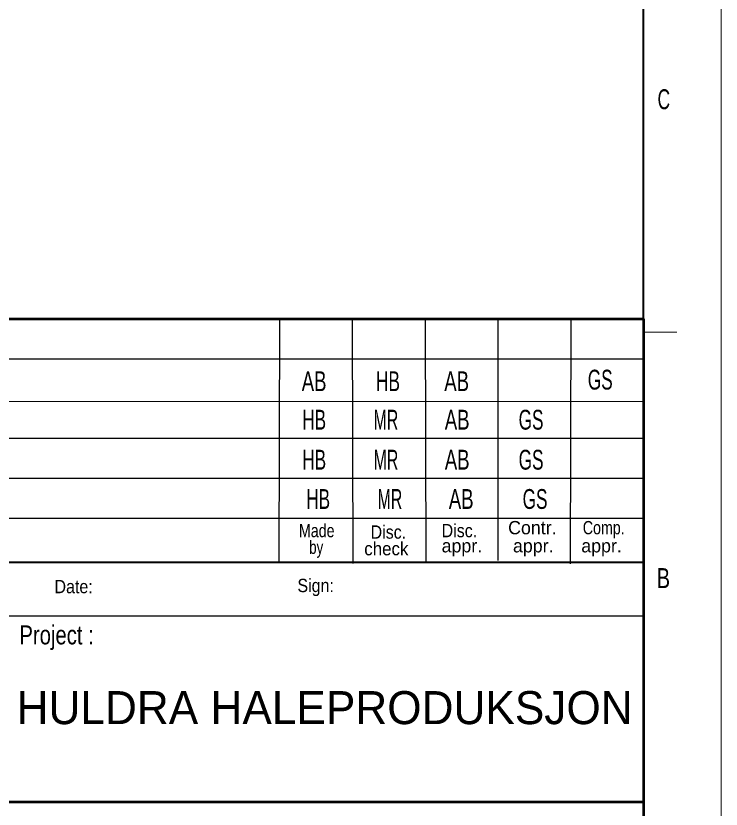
# Model space of a CAD drawing. Header units: millimetres. Extents: x 0 to 841, y 0 to 594.
# Drawn here: x 734.2 to 841, y 83.1 to 203.2 of the extents above; entities that cross this region are included whole.
import ezdxf
from ezdxf.enums import TextEntityAlignment as Align

# ---------------------------------------------------------------- set-up
doc = ezdxf.new("R2010")
doc.units = ezdxf.units.MM
doc.header["$LTSCALE"] = 1.5
doc.layers.add('1', color=7, linetype='Continuous', lineweight=13)
doc.layers.add('9', color=7, linetype='Continuous', lineweight=13)
doc.layers.add('2', color=7, linetype='Continuous')

msp = doc.modelspace()

# ---------------------------------------------------------------- linework, layer by layer
at = {"layer": '1', "lineweight": 25}
for p, q in [((774.133, 157.37), (774.071, 120.491)), ((774.133, 157.37), (774.071, 120.491)), ((785.159, 157.37), (785.244, 120.307)), ((785.159, 157.37), (785.244, 120.307)), ((796.185, 157.37), (796.291, 120.455)), ((796.185, 157.37), (796.291, 120.455)), ((807.211, 157.37), (807.222, 120.786)), ((807.211, 157.37), (807.222, 120.786)), ((818.237, 157.37), (818.154, 120.289)), ((818.237, 157.37), (818.154, 120.289)), ((648.825, 151.274), (829.269, 151.274)), ((648.825, 151.274), (829.269, 151.274)), ((648.827, 144.949), (829.268, 144.852)), ((648.827, 144.949), (829.268, 144.852)), ((648.828, 139.29), (829.27, 139.285)), ((648.828, 139.29), (829.27, 139.285)), ((648.817, 133.231), (829.275, 133.231)), ((648.817, 133.231), (829.275, 133.231)), ((648.813, 127.167), (829.263, 127.167)), ((648.813, 127.167), (829.263, 127.167)), ((648.723, 112.418), (829.276, 112.418)), ((648.723, 112.418), (829.276, 112.418))]:
    msp.add_line(p, q, dxfattribs=at)
at = {"layer": '1', "lineweight": 35}
for p, q in [((829.263, 157.37), (829.263, 83.348)), ((829.257, 120.491), (648.808, 120.475)), ((829.257, 120.491), (648.808, 120.475))]:
    msp.add_line(p, q, dxfattribs=at)
at = {"layer": '1', "lineweight": 53}
msp.add_line((829.263, 157.37), (829.263, 83.348), dxfattribs=at)
at = {"layer": '1'}
msp.add_line((834.275, 155.357), (829.263, 155.357), dxfattribs=at)
msp.add_line((834.275, 155.357), (829.263, 155.357), dxfattribs=at)
at = {"layer": '1', "lineweight": 35}
for points in [[(829.263, 112.014), (829.263, 582.228), (10.333, 582.228), (10.333, 10.382)], [(829.263, 112.014), (829.263, 582.228), (10.333, 582.228), (10.333, 10.382)], [(648.784, 84.124), (648.838, 157.37), (829.263, 157.37)]]:
    msp.add_lwpolyline(points, dxfattribs=at)
at = {"layer": '1', "lineweight": 53}
msp.add_lwpolyline([(648.784, 84.124), (648.838, 157.37), (829.263, 157.37)], dxfattribs=at)
at = {"layer": '1', "lineweight": 35}
msp.add_lwpolyline([(648.81, 84.229), (829.271, 84.229), (829.271, 10.406), (648.81, 10.406)], close=True, dxfattribs=at)
at = {"layer": '1', "lineweight": 53}
msp.add_lwpolyline([(648.81, 84.229), (829.271, 84.229), (829.271, 10.406), (648.81, 10.406)], close=True, dxfattribs=at)
at = {"layer": '9'}
msp.add_lwpolyline([(0, 0), (841, 0), (841, 594), (0, 594)], close=True, dxfattribs=at)
msp.add_lwpolyline([(0, 0), (841, 0), (841, 594), (0, 594)], close=True, dxfattribs=at)

# ---------------------------------------------------------------- texts
at = {"layer": '1'}
for s, width, p in [('C', 0.65, (833.271, 189.083)), ('C', 0.65, (833.271, 189.083)), ('B', 0.75, (833.271, 116.596)), ('B', 0.75, (833.271, 116.596))]:
    msp.add_text(s, height=3.02, dxfattribs=dict(at, width=width)).set_placement(p, align=Align.RIGHT)
for s, height, width, p in [('Made', 2.013, 0.8, (777.095, 124.294)), ('Made', 2.013, 0.8, (777.095, 124.294)), ('Disc.', 2.013, 0.9, (787.939, 124.072)), ('Disc.', 2.013, 0.9, (787.939, 124.072)), ('Disc.', 2.013, 0.9, (798.691, 124.293)), ('Disc.', 2.013, 0.9, (798.691, 124.293)), ('Comp.', 2.013, 0.8, (820.059, 124.735)), ('Comp.', 2.013, 0.8, (820.059, 124.735)), ('by', 2.013, 0.75, (778.644, 121.776)), ('by', 2.013, 0.75, (778.644, 121.776)), ('check', 2.013, 0.95, (786.981, 121.554)), ('check', 2.013, 0.95, (786.981, 121.554)), ('Date:', 2.013, 0.9, (740.094, 115.817)), ('Date:', 2.013, 0.9, (740.094, 115.817)), ('Sign:', 2.013, 0.9, (776.865, 115.983)), ('Sign:', 2.013, 0.9, (776.865, 115.983)), ('Project :', 2.867, 0.8, (734.784, 108.074)), ('Project :', 2.867, 0.8, (734.784, 108.074))]:
    msp.add_text(s, height=height, dxfattribs=dict(at, width=width)).set_placement(p)
for s, p in [('Contr.', (808.76, 124.735)), ('Contr.', (808.76, 124.735)), ('appr.', (798.691, 121.997)), ('appr.', (798.691, 121.997)), ('appr.', (809.49, 121.997)), ('appr.', (809.49, 121.997)), ('appr.', (819.831, 121.997)), ('appr.', (819.831, 121.997))]:
    msp.add_text(s, height=2.013, dxfattribs=at).set_placement(p)
at = {"layer": '2'}
for s, width, p in [('AB', 0.7, (779.393, 146.409)), ('HB', 0.65, (790.574, 146.409)), ('AB', 0.7, (800.968, 146.409)), ('GS', 0.65, (822.7, 146.645)), ('HB', 0.65, (779.393, 140.582)), ('MR', 0.6, (790.259, 140.582)), ('AB', 0.7, (801.046, 140.582)), ('GS', 0.65, (812.228, 140.582)), ('HB', 0.65, (779.398, 134.528)), ('MR', 0.6, (790.264, 134.528)), ('AB', 0.7, (801.051, 134.528)), ('GS', 0.65, (812.233, 134.528)), ('HB', 0.65, (780, 128.581)), ('MR', 0.6, (790.866, 128.581)), ('AB', 0.7, (801.654, 128.581)), ('GS', 0.65, (812.834, 128.581))]:
    msp.add_text(s, height=3, dxfattribs=dict(at, width=width)).set_placement(p, align=Align.CENTER)
msp.add_text('HULDRA HALEPRODUKSJON', height=5, dxfattribs=at).set_placement((780.983, 96), align=Align.CENTER)

doc.saveas('drawing.dxf')
